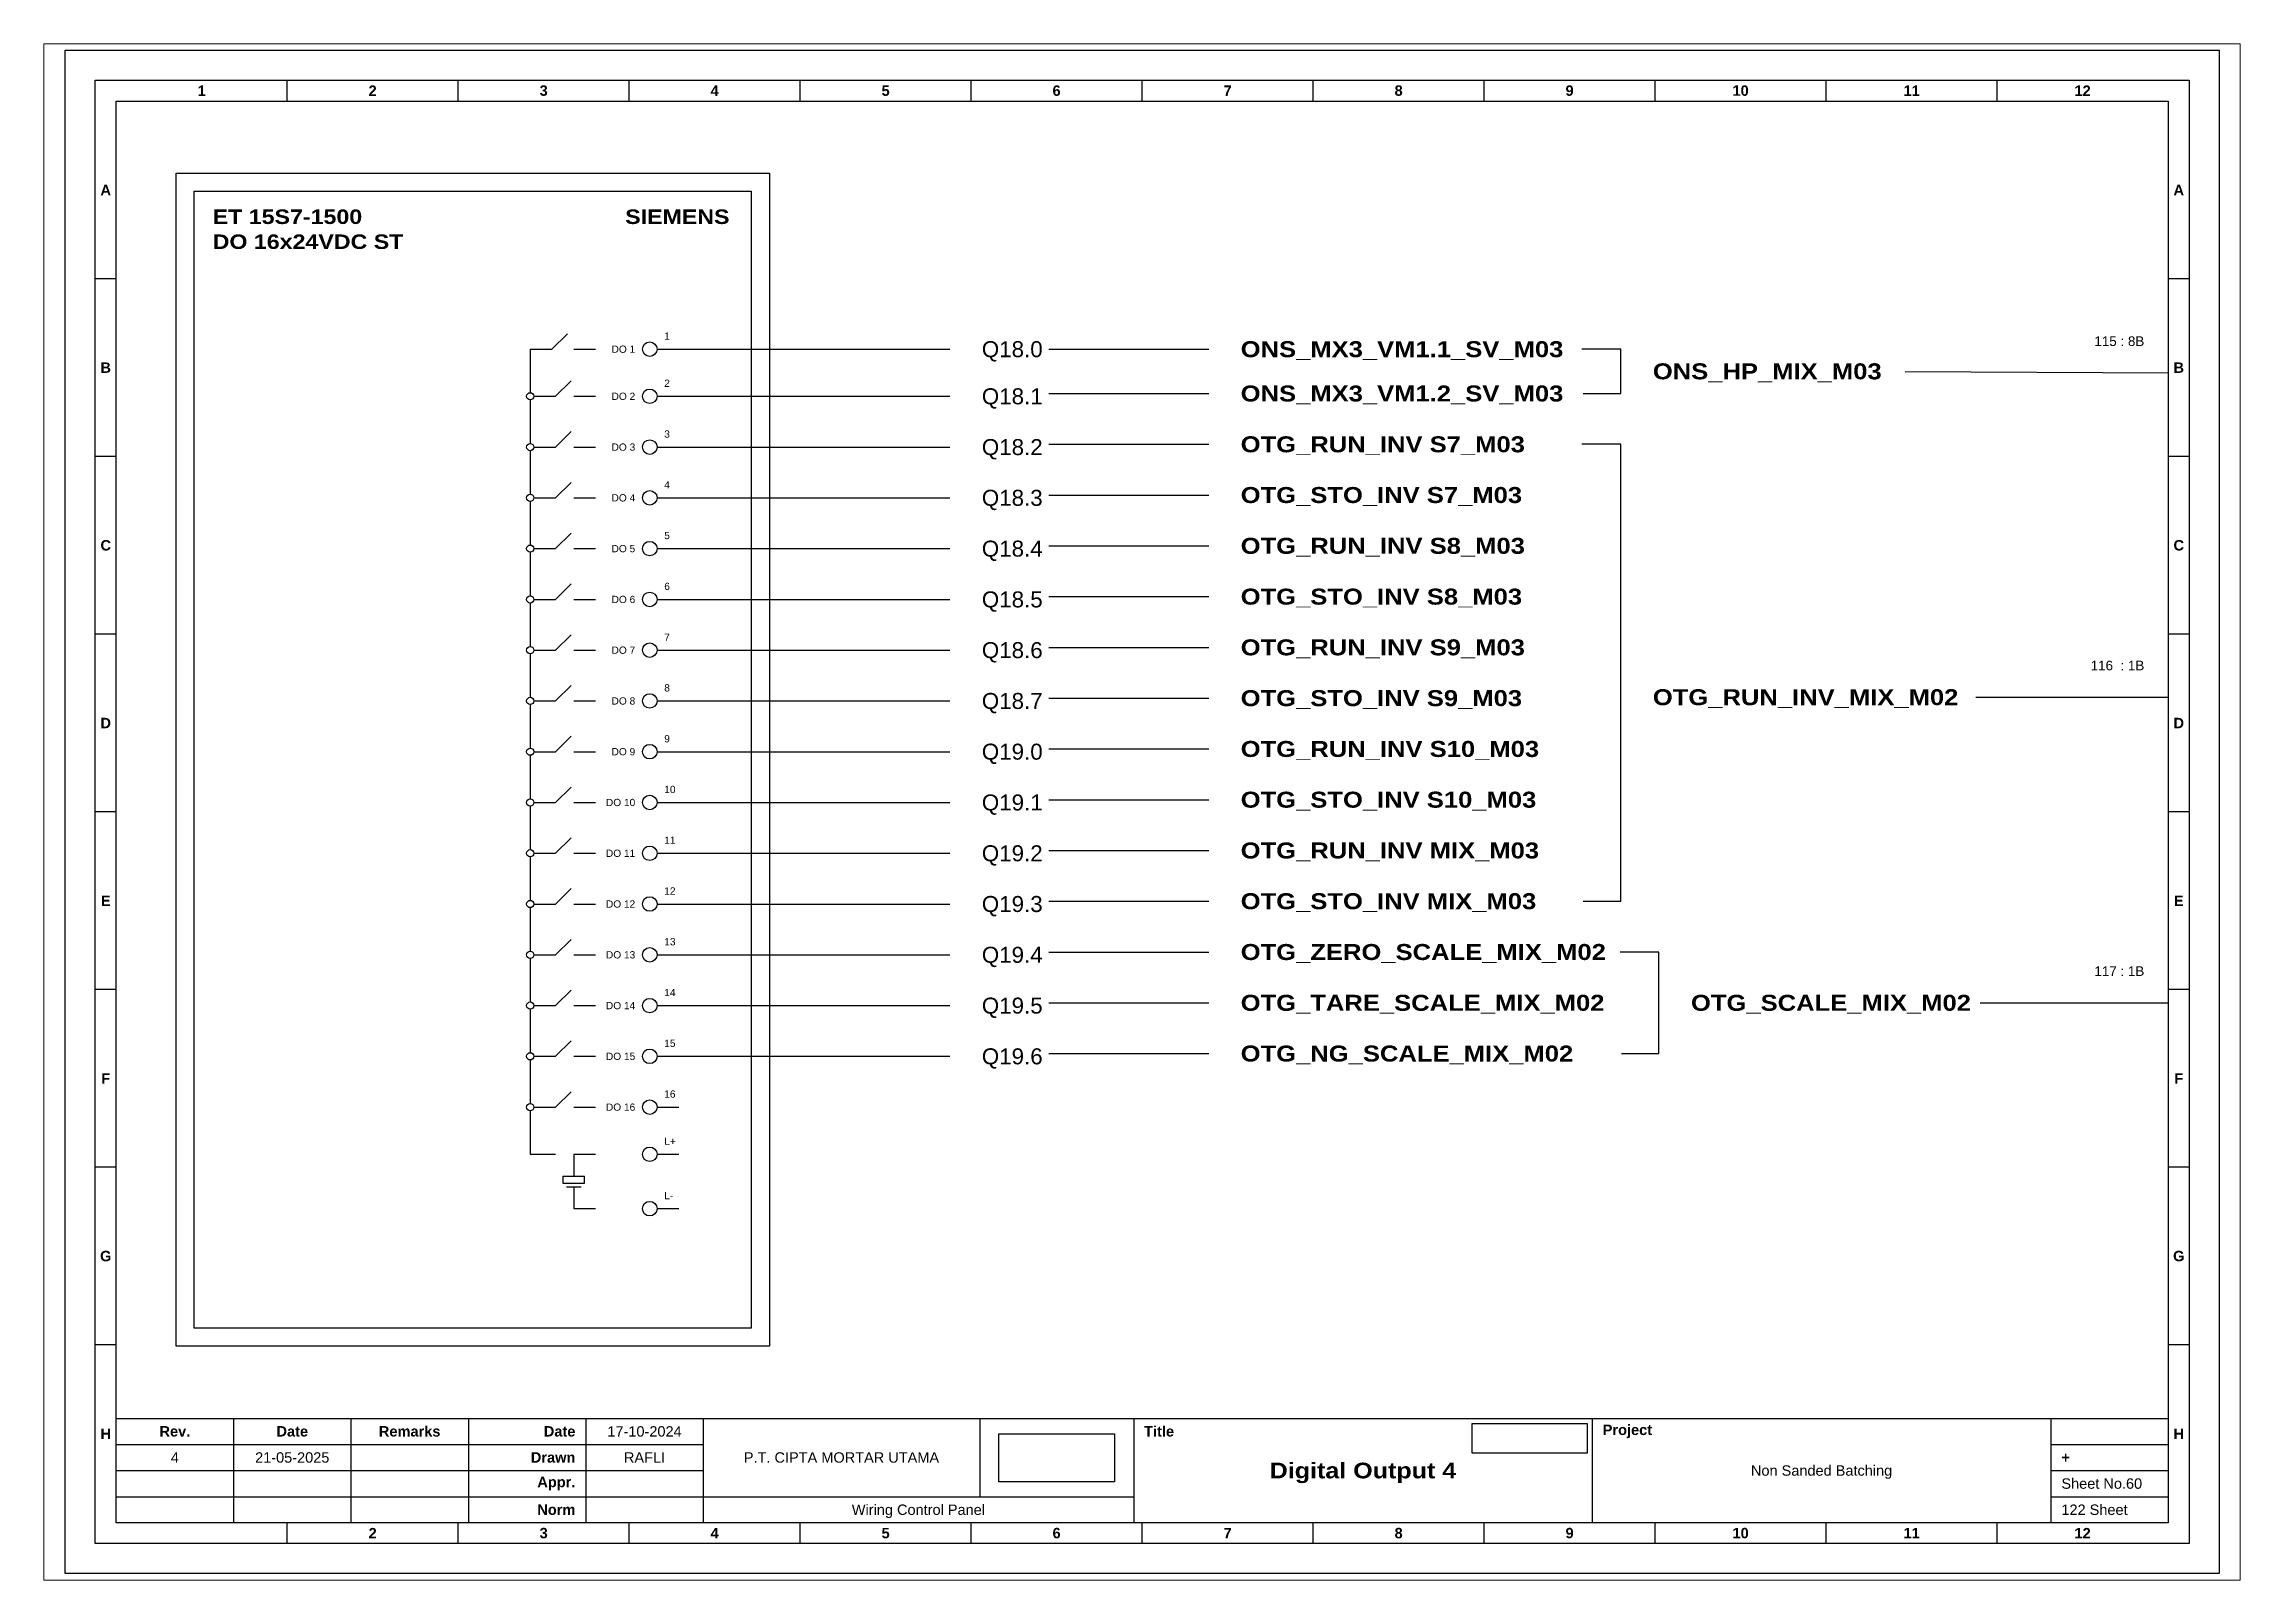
# Paper-space layout 'Card DO 3' of a CAD drawing. Header units: centimetres, sheet in millimetres. Extents: x 0 to 821, y 0 to 574.
# The model-space entities are those that its viewports show. They can reach past a viewport. Long polylines and large blocks are cut down to what shows.
import ezdxf
from ezdxf.enums import TextEntityAlignment as Align

# ---------------------------------------------------------------- set-up
doc = ezdxf.new("R2010")
doc.units = ezdxf.units.CM
doc.header["$MEASUREMENT"] = 0
doc.layers.add('MU Project Line', color=7, linetype='Continuous', lineweight=0, true_color=0xfefefe)
doc.styles.add('Bold', font='ariblk.ttf', dxfattribs={"height": 25.4})
doc.styles.get("Standard").update_dxf_attribs({"font": 'arial.ttf'})
picture_1 = doc.add_image_def('image1.png', size_in_pixel=(2048, 847))
picture_2 = doc.add_image_def('image2.png', size_in_pixel=(2092, 542))

# ---------------------------------------------------------------- blocks, each defined once
blk = doc.blocks.new('KOP MU PROJECT')
at = {"color": 6, "ltscale": 50}
for p, q in [((27.74, 184.05), (27.74, 186.66)), ((49.13, 184.05), (49.13, 186.66)), ((70.51, 184.05), (70.51, 186.66)), ((91.89, 184.05), (91.89, 186.66)), ((113.27, 184.05), (113.27, 186.66)), ((134.66, 184.05), (134.66, 186.66)), ((156.04, 184.05), (156.04, 186.66)), ((177.42, 184.05), (177.42, 186.66)), ((198.8, 184.05), (198.8, 186.66)), ((220.19, 184.05), (220.19, 186.66)), ((241.57, 184.05), (241.57, 186.66)), ((6.36, 161.84), (3.75, 161.84)), ((265.59, 161.84), (262.98, 161.84)), ((6.36, 139.63), (3.75, 139.63)), ((265.59, 139.63), (262.98, 139.63)), ((6.36, 117.42), (3.75, 117.42)), ((265.59, 117.42), (262.98, 117.42)), ((6.36, 95.22), (3.75, 95.22)), ((265.59, 95.22), (262.98, 95.22)), ((6.36, 73.01), (3.75, 73.01)), ((265.59, 73.01), (262.98, 73.01)), ((6.36, 50.8), (3.75, 50.8)), ((265.59, 50.8), (262.98, 50.8)), ((6.36, 28.59), (3.75, 28.59)), ((265.59, 28.59), (262.98, 28.59)), ((27.74, 3.75), (27.74, 6.36)), ((49.13, 3.75), (49.13, 6.36)), ((70.51, 3.75), (70.51, 6.36)), ((91.89, 3.75), (91.89, 6.36)), ((113.27, 3.75), (113.27, 6.36)), ((134.66, 3.75), (134.66, 6.36)), ((156.04, 3.75), (156.04, 6.36)), ((177.42, 3.75), (177.42, 6.36)), ((198.8, 3.75), (198.8, 6.36)), ((220.19, 3.75), (220.19, 6.36)), ((241.57, 3.75), (241.57, 6.36))]:
    blk.add_line(p, q, dxfattribs=at)
at = {"ltscale": 50}
for p, q in [((6.36, 19.41), (262.98, 19.41)), ((21.04, 19.41), (21.04, 6.36)), ((35.72, 19.41), (35.72, 6.36)), ((50.41, 19.41), (50.41, 6.36)), ((65.09, 19.41), (65.09, 6.36)), ((79.77, 19.41), (79.77, 6.36)), ((114.35, 19.41), (114.35, 9.62)), ((133.6, 19.41), (133.6, 6.36)), ((190.95, 19.41), (190.95, 6.36)), ((248.3, 19.41), (248.3, 6.36)), ((6.36, 16.15), (79.77, 16.15)), ((248.3, 16.15), (262.98, 16.15)), ((6.36, 12.89), (79.77, 12.89)), ((248.3, 12.89), (262.98, 12.89)), ((6.36, 9.62), (133.6, 9.62)), ((248.3, 9.62), (262.98, 9.62))]:
    blk.add_line(p, q, dxfattribs=at)
at = {"color": 1, "ltscale": 50}
blk.add_lwpolyline([(269.34, 0), (0, 0), (0, 190.41), (269.34, 190.41)], close=True, dxfattribs=at)
at = {"color": 6, "ltscale": 50}
for points in [[(265.59, 3.75), (3.75, 3.75), (3.75, 186.66), (265.59, 186.66)], [(262.98, 6.36), (6.36, 6.36), (6.36, 184.05), (262.98, 184.05)]]:
    blk.add_lwpolyline(points, close=True, dxfattribs=at)
at = {"ltscale": 50, "char_height": 1.305, "attachment_point": 4}
for s, width, heights, insert in [('\\pxqc;{\\fArial|b1|i0|c0|p34;1}', 21.3825, [2.51], (6.36, 185.36)), ('\\pxqc;{\\fArial|b1|i0|c0|p34;2}', 21.3825, [2.51], (27.74, 185.36)), ('\\pxqc;{\\fArial|b1|i0|c0|p34;3}', 21.3825, [2.51], (49.13, 185.36)), ('\\pxqc;{\\fArial|b1|i0|c0|p34;4}', 21.3825, [2.51], (70.51, 185.36)), ('\\pxqc;{\\fArial|b1|i0|c0|p34;5}', 21.3825, [2.51], (91.89, 185.36)), ('\\pxqc;{\\fArial|b1|i0|c0|p34;6}', 21.3825, [2.51], (113.27, 185.36)), ('\\pxqc;{\\fArial|b1|i0|c0|p34;7}', 21.3825, [2.51], (134.66, 185.36)), ('\\pxqc;{\\fArial|b1|i0|c0|p34;8}', 21.3825, [2.51], (156.04, 185.36)), ('\\pxqc;{\\fArial|b1|i0|c0|p34;9}', 21.3825, [2.51], (177.42, 185.36)), ('\\pxqc;{\\fArial|b1|i0|c0|p34;10}', 21.3825, [2.51], (198.8, 185.36)), ('\\pxqc;{\\fArial|b1|i0|c0|p34;11}', 21.3825, [2.51], (220.19, 185.36)), ('\\pxqc;{\\fArial|b1|i0|c0|p34;12}', 21.3825, [2.51], (241.57, 185.36)), ('\\pxqc;{\\fArial|b1|i0|c0|p34;A}', 2.61, [2.51], (3.75, 172.95)), ('\\pxqc;{\\fArial|b1|i0|c0|p34;A}', 2.61, [2.51], (262.98, 172.95)), ('\\pxqc;{\\fArial|b1|i0|c0|p34;B}', 2.61, [2.51], (3.75, 150.74)), ('\\pxqc;{\\fArial|b1|i0|c0|p34;B}', 2.61, [2.51], (262.98, 150.74)), ('\\pxqc;{\\fArial|b1|i0|c0|p34;C}', 2.61, [2.51], (3.75, 128.53)), ('\\pxqc;{\\fArial|b1|i0|c0|p34;C}', 2.61, [2.51], (262.98, 128.53)), ('\\pxqc;{\\fArial|b1|i0|c0|p34;D}', 2.61, [2.51], (3.75, 106.32)), ('\\pxqc;{\\fArial|b1|i0|c0|p34;D}', 2.61, [2.51], (262.98, 106.32)), ('\\pxqc;{\\fArial|b1|i0|c0|p34;E}', 2.61, [2.51], (3.75, 84.11)), ('\\pxqc;{\\fArial|b1|i0|c0|p34;E}', 2.61, [2.51], (262.98, 84.11)), ('\\pxqc;{\\fArial|b1|i0|c0|p34;F}', 2.61, [2.51], (3.75, 61.9)), ('\\pxqc;{\\fArial|b1|i0|c0|p34;F}', 2.61, [2.51], (262.98, 61.9)), ('\\pxqc;{\\fArial|b1|i0|c0|p34;G}', 2.61, [2.51], (3.75, 39.69)), ('\\pxqc;{\\fArial|b1|i0|c0|p34;G}', 2.61, [2.51], (262.98, 39.69)), ('\\pxqc;{\\fArial|b1|i0|c0|p34;H}', 2.61, [2.51], (3.75, 17.47)), ('\\pxqc;{\\fArial|b1|i0|c0|p34;Rev.}', 14.6811, [2.88], (6.36, 17.78)), ('\\pxqc;{\\fArial|b1|i0|c0|p34;Date}', 14.6811, [2.88], (21.04, 17.78)), ('\\pxqc;{\\fArial|b1|i0|c0|p34;Remarks}', 14.6811, [2.88], (35.72, 17.78)), ('\\pxqr;{\\fArial|b1|i0|c0|p34;Date}', 13.3761, [2.88], (50.41, 17.78)), ('\\pxql;{\\fArial|b1|i0|c0|p34;Title}', 50.2419, [2.88], (134.9, 17.78)), ('\\pxql;{\\fArial|b1|i0|c0|p34;Project}', 50.2419, [2.88], (192.25, 17.78)), ('\\pxqc;{\\fArial|b1|i0|c0|p34;H}', 2.61, [2.51], (262.98, 17.47)), ('\\pxqr;{\\fArial|b1|i0|c0|p34;Drawn}', 13.3761, [2.88], (50.41, 14.52)), ('\\pxql;{\\fArial|b1|i0|c0|p34;+}', 14.6811, [2.88], (249.61, 14.52)), ('\\pxqr;{\\fArial|b1|i0|c0|p34;Appr.}', 13.3761, [2.88], (50.41, 11.26)), ('\\pxqr;{\\fArial|b1|i0|c0|p34;Norm}', 13.3761, [2.88], (50.41, 7.99)), ('\\pxqc;{\\fArial|b1|i0|c0|p34;2}', 21.3825, [2.51], (27.74, 5.06)), ('\\pxqc;{\\fArial|b1|i0|c0|p34;3}', 21.3825, [2.51], (49.13, 5.06)), ('\\pxqc;{\\fArial|b1|i0|c0|p34;4}', 21.3825, [2.51], (70.51, 5.06)), ('\\pxqc;{\\fArial|b1|i0|c0|p34;5}', 21.3825, [2.51], (91.89, 5.06)), ('\\pxqc;{\\fArial|b1|i0|c0|p34;6}', 21.3825, [2.51], (113.27, 5.06)), ('\\pxqc;{\\fArial|b1|i0|c0|p34;7}', 21.3825, [2.51], (134.66, 5.06)), ('\\pxqc;{\\fArial|b1|i0|c0|p34;8}', 21.3825, [2.51], (156.04, 5.06)), ('\\pxqc;{\\fArial|b1|i0|c0|p34;9}', 21.3825, [2.51], (177.42, 5.06)), ('\\pxqc;{\\fArial|b1|i0|c0|p34;10}', 21.3825, [2.51], (198.8, 5.06)), ('\\pxqc;{\\fArial|b1|i0|c0|p34;11}', 21.3825, [2.51], (220.19, 5.06)), ('\\pxqc;{\\fArial|b1|i0|c0|p34;12}', 21.3825, [2.51], (241.57, 5.06))]:
    blk.add_mtext_dynamic_manual_height_columns(s, width=width, gutter_width=0.0326, heights=heights, dxfattribs=dict(at, insert=insert))
at = {"ltscale": 50}
for tag, p in [('DATECREATED', (72.43, 17.78)), ('REV', (13.7, 14.52)), ('REVDATE', (28.38, 14.52)), ('REMARKS', (43.06, 14.52)), ('DRAWN', (72.43, 14.52)), ('COMPANY', (97.06, 14.52)), ('APPR', (72.43, 11.26)), ('PROJECT', (219.62, 12.89)), ('NORM', (72.43, 7.99)), ('DRAWINGCATEGORY', (106.68, 7.99)), ('DESCRIPTION', (162.27, 10.03))]:
    blk.add_attdef(tag, text='', height=1.3, dxfattribs=at).set_placement(p, align=Align.MIDDLE_CENTER)
at = {"ltscale": 50, "style": 'Bold'}
blk.add_attdef('TITLE', text='', height=1.96, dxfattribs=at).set_placement((162.27, 12.89), align=Align.MIDDLE_CENTER)
at = {"ltscale": 50}
for tag, p in [('SHEETNUMBER', (249.61, 11.26)), ('TOTALSHEET', (249.61, 7.99))]:
    blk.add_attdef(tag, text='', height=1.3, dxfattribs=at).set_placement(p, align=Align.MIDDLE_LEFT)
image = blk.add_image(picture_1, insert=(116.72, 11.48), size_in_units=(14.5, 6), dxfattribs=at)
image.dxf.flags = 15
image = blk.add_image(picture_2, insert=(175.94, 15.04), size_in_units=(14.36, 3.72), dxfattribs=at)
image.dxf.flags = 15

msp = doc.modelspace()

# ---------------------------------------------------------------- linework, layer by layer
at = {"ltscale": 50}
for p, q in [((1021.62, 805.53), (1023.54, 807.46)), ((1018.9, 805.53), (1021.62, 805.53)), ((1018.9, 805.53), (1018.9, 800.09)), ((1024.34, 805.53), (1027.06, 805.53)), ((1018.9, 799.19), (1018.9, 793.75)), ((1019.35, 799.64), (1022.07, 799.64)), ((1022.07, 799.64), (1024, 801.56)), ((1024.34, 799.64), (1027.06, 799.64)), ((1022.07, 793.29), (1024, 795.22)), ((1018.9, 792.84), (1018.9, 787.4)), ((1019.35, 793.29), (1022.07, 793.29)), ((1024.34, 793.29), (1027.06, 793.29)), ((1022.07, 786.95), (1024, 788.87)), ((1018.9, 786.49), (1018.9, 781.05)), ((1019.35, 786.95), (1022.07, 786.95)), ((1024.34, 786.95), (1027.06, 786.95)), ((1018.9, 780.15), (1018.9, 774.71)), ((1019.35, 780.6), (1022.07, 780.6)), ((1022.07, 780.6), (1024, 782.52)), ((1024.34, 780.6), (1027.06, 780.6)), ((1022.07, 774.25), (1024, 776.18)), ((1018.9, 773.8), (1018.9, 768.36)), ((1019.35, 774.25), (1022.07, 774.25)), ((1024.34, 774.25), (1027.06, 774.25)), ((1022.07, 767.91), (1024, 769.83)), ((1018.9, 767.46), (1018.9, 762.02)), ((1019.35, 767.91), (1022.07, 767.91)), ((1024.34, 767.91), (1027.06, 767.91)), ((1022.07, 761.56), (1024, 763.49)), ((1018.9, 761.11), (1018.9, 755.67)), ((1019.35, 761.56), (1022.07, 761.56)), ((1024.34, 761.56), (1027.06, 761.56)), ((1022.07, 755.22), (1024, 757.14)), ((1018.9, 754.76), (1018.9, 749.32)), ((1019.35, 755.22), (1022.07, 755.22)), ((1024.34, 755.22), (1027.06, 755.22)), ((1022.07, 748.87), (1024, 750.79)), ((1018.9, 748.42), (1018.9, 742.98)), ((1019.35, 748.87), (1022.07, 748.87)), ((1024.34, 748.87), (1027.06, 748.87)), ((1022.07, 742.52), (1024, 744.45)), ((1018.9, 742.07), (1018.9, 736.63)), ((1019.35, 742.52), (1022.07, 742.52)), ((1024.34, 742.52), (1027.06, 742.52)), ((1019.35, 736.18), (1022.07, 736.18)), ((1022.07, 736.18), (1024, 738.1)), ((1024.34, 736.18), (1027.06, 736.18)), ((1018.9, 735.72), (1018.9, 730.28)), ((1022.07, 729.83), (1024, 731.75)), ((1018.9, 729.38), (1018.9, 723.94)), ((1019.35, 729.83), (1022.07, 729.83)), ((1024.34, 729.83), (1027.06, 729.83)), ((1022.07, 723.48), (1024, 725.41)), ((1018.9, 723.03), (1018.9, 717.59)), ((1019.35, 723.48), (1022.07, 723.48)), ((1024.34, 723.48), (1027.06, 723.48)), ((1019.35, 717.14), (1022.07, 717.14)), ((1022.07, 717.14), (1024, 719.06)), ((1024.34, 717.14), (1027.06, 717.14)), ((1018.9, 716.68), (1018.9, 711.24)), ((1022.07, 710.79), (1024, 712.71)), ((1018.9, 710.34), (1018.9, 704.9)), ((1019.35, 710.79), (1022.07, 710.79)), ((1024.34, 710.79), (1027.06, 710.79)), ((1018.9, 704.9), (1022.07, 704.9)), ((1024.34, 704.9), (1027.06, 704.9)), ((1024.34, 704.9), (1024.34, 702.18)), ((1022.98, 702.18), (1025.7, 702.18)), ((1022.98, 702.18), (1022.98, 701.28)), ((1022.98, 701.28), (1025.7, 701.28)), ((1023.43, 700.82), (1025.25, 700.82)), ((1024.34, 700.82), (1024.34, 698.1)), ((1025.7, 701.28), (1025.7, 702.18)), ((1024.34, 698.1), (1027.06, 698.1))]:
    msp.add_line(p, q, dxfattribs=at)
at = {"color": 6, "ltscale": 50}
for p, q in [((1034.75, 805.53), (1037.47, 805.53)), ((1034.75, 799.64), (1037.47, 799.64)), ((1034.75, 793.29), (1037.47, 793.29)), ((1034.75, 786.95), (1037.47, 786.95)), ((1034.75, 780.6), (1037.47, 780.6)), ((1034.75, 774.25), (1037.47, 774.25)), ((1034.75, 767.91), (1037.47, 767.91)), ((1034.75, 761.56), (1037.47, 761.56)), ((1034.75, 755.22), (1037.47, 755.22)), ((1034.75, 748.87), (1037.47, 748.87)), ((1034.75, 742.52), (1037.47, 742.52)), ((1034.75, 736.18), (1037.47, 736.18)), ((1034.75, 729.83), (1037.47, 729.83)), ((1034.75, 723.48), (1037.47, 723.48)), ((1034.75, 717.14), (1037.47, 717.14)), ((1034.75, 710.79), (1037.47, 710.79)), ((1034.75, 704.9), (1037.47, 704.9)), ((1034.75, 698.1), (1037.47, 698.1))]:
    msp.add_line(p, q, dxfattribs=at)
at = {"color": 146, "ltscale": 50, "true_color": 0x105689}
for p, q in [((1037.47, 805.53), (1071.37, 805.53)), ((1083.74, 805.53), (1103.74, 805.53)), ((1155.28, 805.53), (1150.4, 805.53)), ((1155.28, 799.99), (1155.28, 805.53)), ((1190.82, 802.76), (1223.74, 802.57)), ((1037.47, 799.64), (1071.37, 799.64)), ((1083.74, 799.99), (1103.74, 799.99)), ((1150.57, 799.99), (1155.28, 799.99)), ((1037.47, 793.29), (1071.37, 793.29)), ((1083.74, 793.64), (1103.74, 793.64)), ((1155.28, 793.64), (1150.4, 793.64)), ((1155.28, 736.53), (1155.28, 793.64)), ((1037.47, 786.95), (1071.37, 786.95)), ((1083.74, 787.3), (1103.74, 787.3)), ((1037.47, 780.6), (1071.37, 780.6)), ((1083.74, 780.95), (1103.74, 780.95)), ((1083.74, 774.6), (1103.74, 774.6)), ((1037.47, 774.25), (1071.37, 774.25)), ((1037.47, 767.91), (1071.37, 767.91)), ((1083.74, 768.26), (1103.74, 768.26)), ((1037.47, 761.56), (1071.37, 761.56)), ((1083.74, 761.91), (1103.74, 761.91)), ((1199.65, 762.03), (1223.74, 762.03)), ((1083.74, 755.56), (1103.74, 755.56)), ((1037.47, 755.22), (1071.37, 755.22)), ((1037.47, 748.87), (1071.37, 748.87)), ((1083.74, 749.22), (1103.74, 749.22)), ((1037.47, 742.52), (1071.37, 742.52)), ((1083.74, 742.87), (1103.74, 742.87)), ((1037.47, 736.18), (1071.37, 736.18)), ((1083.74, 736.53), (1103.74, 736.53)), ((1150.57, 736.53), (1155.28, 736.53)), ((1037.47, 729.83), (1071.37, 729.83)), ((1083.74, 730.18), (1103.74, 730.18)), ((1160.05, 730.18), (1155.18, 730.18)), ((1160.05, 717.49), (1160.05, 730.18)), ((1037.47, 723.48), (1071.37, 723.48)), ((1083.74, 723.83), (1103.74, 723.83)), ((1200.2, 723.83), (1223.74, 723.83)), ((1037.47, 717.14), (1071.37, 717.14)), ((1083.74, 717.49), (1103.74, 717.49)), ((1155.35, 717.49), (1160.05, 717.49))]:
    msp.add_line(p, q, dxfattribs=at)
at = {"ltscale": 50}
msp.add_lwpolyline([(974.62, 827.53), (1048.81, 827.53), (1048.81, 680.9), (974.62, 680.9)], close=True, dxfattribs=at)
at = {"color": 6, "ltscale": 50}
msp.add_lwpolyline([(976.89, 825.26), (1046.54, 825.26), (1046.54, 683.16), (976.89, 683.16)], close=True, dxfattribs=at)
at = {"color": 6, "ltscale": 500}
for centre in [(1033.85, 805.53), (1033.85, 799.64), (1033.85, 793.29), (1033.85, 786.95), (1033.85, 780.6), (1033.85, 774.25), (1033.85, 767.91), (1033.85, 761.56), (1033.85, 755.22), (1033.85, 748.87), (1033.85, 742.52), (1033.85, 736.18), (1033.85, 729.83), (1033.85, 723.48), (1033.85, 717.14), (1033.85, 710.79), (1033.85, 704.9), (1033.85, 698.1)]:
    msp.add_circle(centre, 0.907, dxfattribs=at)
at = {"ltscale": 500}
for centre in [(1018.9, 799.64), (1018.9, 793.29), (1018.9, 786.95), (1018.9, 780.6), (1018.9, 774.25), (1018.9, 767.91), (1018.9, 761.56), (1018.9, 755.22), (1018.9, 748.87), (1018.9, 742.52), (1018.9, 736.18), (1018.9, 729.83), (1018.9, 723.48), (1018.9, 717.14), (1018.9, 710.79)]:
    msp.add_circle(centre, 0.453, dxfattribs=at)

# ---------------------------------------------------------------- block references
msp.add_blockref('KOP MU PROJECT', (960.76, 652.48)).add_auto_attribs({'TITLE': 'Digital Output 4', 'PROJECT': 'Non Sanded Batching', 'COMPANY': 'P.T. CIPTA MORTAR UTAMA', 'DRAWINGCATEGORY': 'Wiring Control Panel', 'DRAWN': 'RAFLI', 'DATECREATED': '17-10-2024', 'REVDATE': '21-05-2025', 'REV': '4', 'SHEETNUMBER': 'Sheet No.60', 'TOTALSHEET': '122 Sheet'})

# ---------------------------------------------------------------- texts
at = {"ltscale": 500, "style": 'Bold'}
for s, p in [('ET 15S7-1500', (979.19, 822.99)), ('DO 16x24VDC ST', (979.19, 819.87))]:
    msp.add_text(s, height=1.8132, dxfattribs=at).set_placement(p, align=Align.TOP_LEFT)
msp.add_text('SIEMENS', height=1.813, dxfattribs=at).set_placement((1043.82, 822.99), align=Align.TOP_RIGHT)
at = {"ltscale": 500}
for s, p in [('1', (1035.66, 806.44)), ('2', (1035.66, 800.55)), ('3', (1035.66, 794.2)), ('4', (1035.66, 787.85)), ('5', (1035.66, 781.51)), ('6', (1035.66, 775.16)), ('7', (1035.66, 768.81)), ('8', (1035.66, 762.47)), ('9', (1035.66, 756.12)), ('10', (1035.66, 749.78)), ('11', (1035.66, 743.43)), ('12', (1035.66, 737.08)), ('13', (1035.66, 730.74)), ('14', (1035.66, 724.39)), ('15', (1035.66, 718.04)), ('16', (1035.66, 711.7)), ('L+', (1035.66, 705.81)), ('L-', (1035.66, 699.01))]:
    msp.add_text(s, height=0.907, dxfattribs=at).set_placement(p, align=Align.BOTTOM_LEFT)
for s, p in [('DO 1', (1032.03, 805.53)), ('DO 2', (1032.03, 799.64)), ('DO 3', (1032.03, 793.29)), ('DO 4', (1032.03, 786.95)), ('DO 5', (1032.03, 780.6)), ('DO 6', (1032.03, 774.25)), ('DO 7', (1032.03, 767.91)), ('DO 8', (1032.03, 761.56)), ('DO 9', (1032.03, 755.22)), ('DO 10', (1032.03, 748.87)), ('DO 11', (1032.03, 742.52)), ('DO 12', (1032.03, 736.18)), ('DO 13', (1032.03, 729.83)), ('DO 14', (1032.03, 723.48)), ('DO 15', (1032.03, 717.14)), ('DO 16', (1032.03, 710.79))]:
    msp.add_text(s, height=0.907, dxfattribs=at).set_placement(p, align=Align.MIDDLE_RIGHT)
for s, p in [('Q18.0', (1075.37, 805.53)), ('Q18.1', (1075.37, 799.64)), ('Q18.2', (1075.37, 793.29)), ('Q18.3', (1075.37, 786.95)), ('Q18.4', (1075.37, 780.6)), ('Q18.5', (1075.37, 774.25)), ('Q18.6', (1075.37, 767.91)), ('Q18.7', (1075.37, 761.56)), ('Q19.0', (1075.37, 755.22)), ('Q19.1', (1075.37, 748.87)), ('Q19.2', (1075.37, 742.52)), ('Q19.3', (1075.37, 736.18)), ('Q19.4', (1075.37, 729.83)), ('Q19.5', (1075.37, 723.48)), ('Q19.6', (1075.37, 717.14))]:
    msp.add_text(s, height=2, dxfattribs=at).set_placement(p, align=Align.MIDDLE_LEFT)
at = {"ltscale": 500, "style": 'Bold'}
for s, p in [('ONS_MX3_VM1.1_SV_M03', (1107.74, 805.53)), ('ONS_HP_MIX_M03', (1159.28, 802.76)), ('ONS_MX3_VM1.2_SV_M03', (1107.74, 799.99)), ('OTG_RUN_INV S7_M03', (1107.74, 793.64)), ('OTG_STO_INV S7_M03', (1107.74, 787.3)), ('OTG_RUN_INV S8_M03', (1107.74, 780.95)), ('OTG_STO_INV S8_M03', (1107.74, 774.6)), ('OTG_RUN_INV S9_M03', (1107.74, 768.26)), ('OTG_STO_INV S9_M03', (1107.74, 761.91)), ('OTG_RUN_INV_MIX_M02', (1159.28, 762.03)), ('OTG_RUN_INV S10_M03', (1107.74, 755.56)), ('OTG_STO_INV S10_M03', (1107.74, 749.22)), ('OTG_RUN_INV MIX_M03', (1107.74, 742.87)), ('OTG_STO_INV MIX_M03', (1107.74, 736.53)), ('OTG_ZERO_SCALE_MIX_M02', (1107.74, 730.18)), ('OTG_TARE_SCALE_MIX_M02', (1107.74, 723.83)), ('OTG_SCALE_MIX_M02', (1164.05, 723.83)), ('OTG_NG_SCALE_MIX_M02', (1107.74, 717.49))]:
    msp.add_text(s, height=2, dxfattribs=at).set_placement(p, align=Align.MIDDLE_LEFT)
at = {"ltscale": 500}
for s, p in [('115 : 8B', (1220.74, 805.57)), ('116  : 1B', (1220.74, 765.03)), ('117 : 1B', (1220.74, 726.83))]:
    msp.add_text(s, height=1.2, dxfattribs=at).set_placement(p, align=Align.BOTTOM_RIGHT)

psp = doc.layouts.new('Card DO 3')

# ---------------------------------------------------------------- viewports
at = {"layer": 'MU Project Line'}
psp.add_viewport(center=(410.5, 287), size=(820.98, 573.9884), view_center_point=(1095.4, 747.68), view_height=192.0041, dxfattribs=at)

doc.saveas('drawing.dxf')
